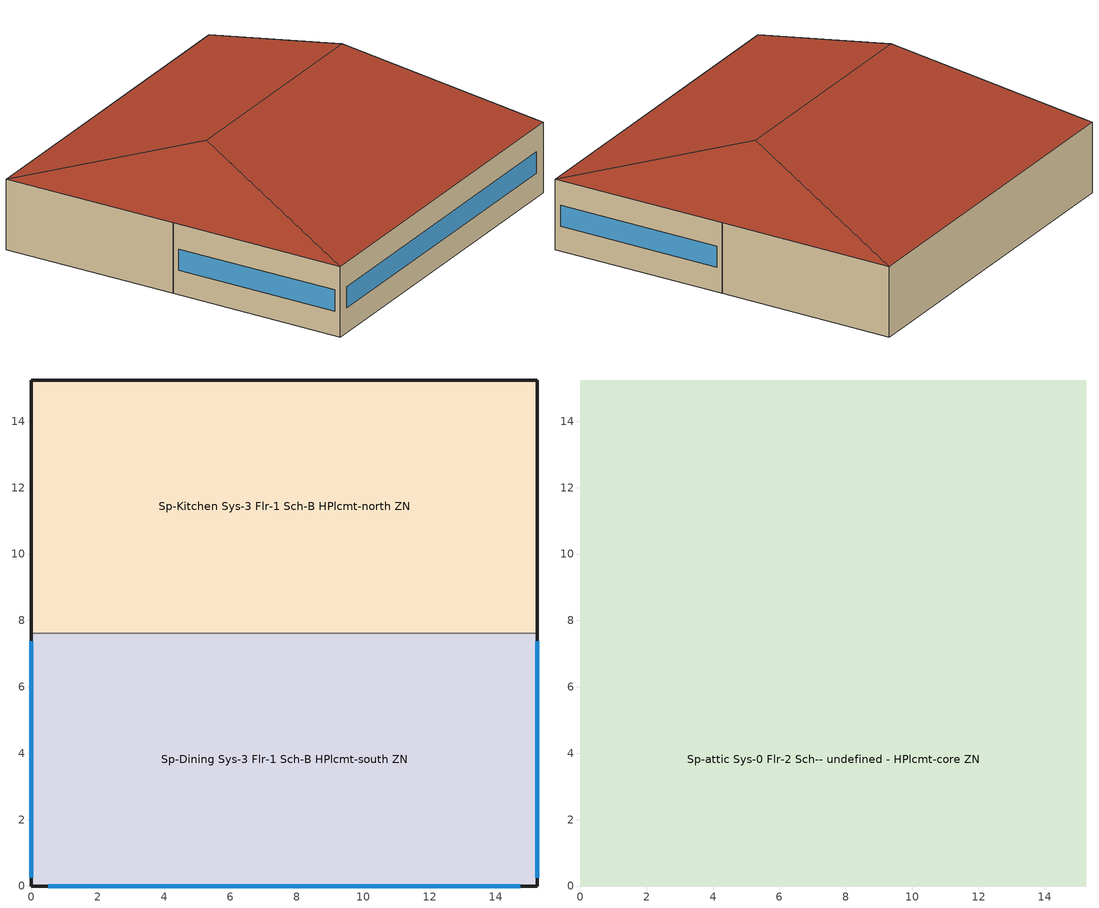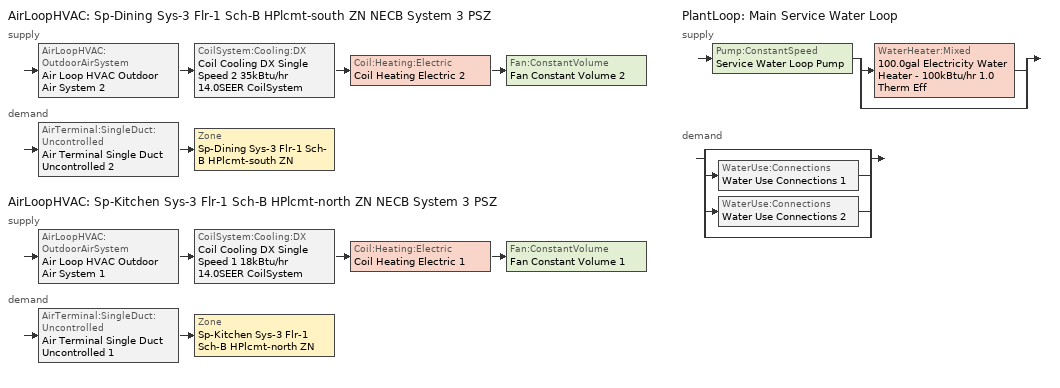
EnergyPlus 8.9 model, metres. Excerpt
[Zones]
Sp-Dining Sys-3 Flr-1 Sch-B HPlcmt-south ZN
 floor ground (Customized opaque construction {d66cdd75-a448-4f13-8029-b42368f1fdfd} to conductance of 0.757): 15.24,7.62 15.24,0 0,0 0,7.62 z0
 wall outside (Customized opaque construction {16ce6ed8-0e2f-417a-80aa-da3da08e90de} to conductance of 0.247): 0,7.62 0,0 15.24,0 15.24,7.62 z0:3.05
 wall to Sp-Kitchen Sys-3 Flr-1 Sch-B HPlcmt-north ZN (Typical Interior Wall): 15.24,7.62 0,7.62 z0:3.05
 window (Customized Fenestration: cond=0.220 tvis=0.220 tsol=0.232): 15.24,0.25 15.24,7.37 / 0.51,0 14.73,0 / 0,7.37 0,0.25 z1.07:1.98
Sp-Kitchen Sys-3 Flr-1 Sch-B HPlcmt-north ZN
 floor ground (Customized opaque construction {d66cdd75-a448-4f13-8029-b42368f1fdfd} to conductance of 0.757): 15.24,15.24 15.24,7.62 0,7.62 0,15.24 z0
 wall outside (Customized opaque construction {16ce6ed8-0e2f-417a-80aa-da3da08e90de} to conductance of 0.247): 15.24,7.62 15.24,15.24 0,15.24 0,7.62 z0:3.05
Sp-attic Sys-0 Flr-2 Sch-- undefined - HPlcmt-core ZN
 floor to Sp-Dining Sys-3 Flr-1 Sch-B HPlcmt-south ZN (Typical Interior Floor): 15.24,7.62 15.24,0 0,0 0,7.62 z3.05
 floor to Sp-Kitchen Sys-3 Flr-1 Sch-B HPlcmt-north ZN (Typical Interior Floor): 15.24,15.24 15.24,7.62 0,7.62 0,15.24 z3.05
 roof outside (Customized opaque construction {8ac9bd58-172b-43ee-83f1-e33e481ce6a1} to conductance of 0.183): 12.7,7.62,5.59 15.24,0,3.05 15.24,15.24,3.05; 12.7,7.62,5.59 15.24,15.24,3.05 0,15.24,3.05 2.54,7.62,5.59; 2.54,7.62,5.59 0,0,3.05 15.24,0,3.05 12.7,7.62,5.59; 2.54,7.62,5.59 0,15.24,3.05 0,0,3.05
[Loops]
AirLoopHVAC 'Sp-Dining Sys-3 Flr-1 Sch-B HPlcmt-south ZN NECB System 3 PSZ'
 supply: AirLoopHVAC:OutdoorAirSystem 'Air Loop HVAC Outdoor Air System 2' > CoilSystem:Cooling:DX 'Coil Cooling DX Single Speed 2 35kBtu/hr 14.0SEER CoilSystem' > Coil:Heating:Electric 'Coil Heating Electric 2' > Fan:ConstantVolume 'Fan Constant Volume 2'
 demand: AirTerminal:SingleDuct:Uncontrolled 'Air Terminal Single Duct Uncontrolled 2' > Zone 'Sp-Dining Sys-3 Flr-1 Sch-B HPlcmt-south ZN'
AirLoopHVAC 'Sp-Kitchen Sys-3 Flr-1 Sch-B HPlcmt-north ZN NECB System 3 PSZ'
 supply: AirLoopHVAC:OutdoorAirSystem 'Air Loop HVAC Outdoor Air System 1' > CoilSystem:Cooling:DX 'Coil Cooling DX Single Speed 1 18kBtu/hr 14.0SEER CoilSystem' > Coil:Heating:Electric 'Coil Heating Electric 1' > Fan:ConstantVolume 'Fan Constant Volume 1'
 demand: AirTerminal:SingleDuct:Uncontrolled 'Air Terminal Single Duct Uncontrolled 1' > Zone 'Sp-Kitchen Sys-3 Flr-1 Sch-B HPlcmt-north ZN'
PlantLoop 'Main Service Water Loop'
 supply: Pump:ConstantSpeed 'Service Water Loop Pump' > split
  | WaterHeater:Mixed '100.0gal Electricity Water Heater - 100kBtu/hr 1.0 Therm Eff'
  | bypass
 demand: split
  | bypass
  | WaterUse:Connections 'Water Use Connections 1'
  | WaterUse:Connections 'Water Use Connections 2'
  | bypass
[Building]
NECB 2011-QuickServiceRestaurant-NECB HDD Method-CAN_PQ_Montreal.Intl.AP.716270_CWEC.epw created: 2017-06-30 15:53:53 +0000: North Axis {deg}=0; Terrain=City; Loads Convergence Tolerance Value=0.04; Temperature Convergence Tolerance Value {deltaC}=0.2; Solar Distribution=FullInteriorAndExterior; Maximum Number of Warmup Days=25; Minimum Number of Warmup Days=6
[Site:Location]
Montreal-Trudeau Intl AP: Latitude {deg}=45.471; Longitude {deg}=-73.741; Time Zone {hr}=-5; Elevation {m}=36
[SizingPeriod:DesignDay] Day of Month=21; Dry-Bulb Temperature Range Modifier Type=DefaultMultipliers; Humidity Condition Type=Wetbulb; Barometric Pressure {Pa}=100893; Rain Indicator=No; Snow Indicator=No; Daylight Saving Time Indicator=No
Name | Month | Day Type | Maximum Dry-Bulb Temperature {C} | Daily Dry-Bulb Temperature Range {deltaC} | Wetbulb or DewPoint at Maximum Dry-Bulb {C} | Wind Speed {m/s} | Wind Direction {deg} | Solar Model Indicator | ASHRAE Clear Sky Optical Depth for Beam Irradiance (taub) | ASHRAE Clear Sky Optical Depth for Diffuse Irradiance (taud) | Sky Clearness
Montreal Int'l Ann Clg .4% Condns DB=>MWB | 7 | SummerDesignDay | 30 | 9.3 | 22.1 | 4.9 | 220 | ASHRAETau | 0.465 | 1.966
Montreal Int'l Ann Clg .4% Condns WB=>MDB | 7 | SummerDesignDay | 28.1 | 9.3 | 23.2 | 4.9 | 220 | ASHRAETau | 0.465 | 1.966
Montreal Int'l Ann Htg 99.6% Condns DB | 1 | WinterDesignDay | -23.7 | 0 | -23.7 | 3.9 | 260 | ASHRAEClearSky |  |  | 0
[Site:GroundTemperature:BuildingSurface]
19.527, 19.502, 19.536, 19.598, 20.002, 21.64, 22.225, 22.375, 21.449, 20.121, 19.802, 19.633
[Site:WaterMainsTemperature]
Calculation Method=Correlation; Annual Average Outdoor Air Temperature {C}=6.25; Maximum Difference In Monthly Average Outdoor Air Temperatures {deltaC}=30.2
[Material] Thermal Absorptance=0.9
Name | Roughness | Thickness {m} | Conductivity {W/m-K} | Density {kg/m3} | Specific Heat {J/kg-K} | Solar Absorptance | Visible Absorptance
1/2IN Gypsum 1 | Smooth | 0.0127 | 0.16 | 784.9 | 830 | 0.4 | 0.4
100mm Normalweight concrete floor | MediumSmooth | 0.1016 | 2.31 | 2322 | 832 | 0.7 | 0.7
1IN Stucco 1 | Smooth | 0.0253 | 0.6918 | 1858 | 837 | 0.7 | 0.92
6 in. Normalweight Concrete Floor 1 | MediumRough | 0.1524 | 2.31 | 2322 | 832 | 0.7 | 0.7
8IN CONCRETE HW RefBldg 1 | Rough | 0.2032 | 1.311 | 2240 | 836.8 | 0.7 | 0.7
G01 13mm gypsum board | Smooth | 0.0127 | 0.16 | 800 | 1090 | 0.7 | 0.5
Metal Roof Surface 1 | Smooth | 0.0008 | 45.28 | 7824 | 500 | 0.7 | 0.7
[Material:NoMass] Thermal Absorptance=0.9; Solar Absorptance=0.7
Name | Roughness | Thermal Resistance {m2-K/W} | Visible Absorptance
CP02 CARPET PAD | VeryRough | 0.21648 | 0.8
Typical Carpet Pad 2 | Smooth | 1.25503 | 0.8
Typical Insulation R-10.11 1 | Smooth | 3.77764 | 0.7
Typical Insulation R-19.63 1 | Smooth | 5.46446 | 0.7
[WindowMaterial:SimpleGlazingSystem]
Customized Fenestration:: cond=0.220 tvis=0.220 tsol=0.232: U-Factor {W/m2-K}=2.2; Solar Heat Gain Coefficient=0.6; Visible Transmittance=0.21
[Construction]
Customized Fenestration: cond=0.220 tvis=0.220 tsol=0.232: Customized Fenestration:: cond=0.220 tvis=0.220 tsol=0.232
Customized opaque construction {16ce6ed8-0e2f-417a-80aa-da3da08e90de} to conductance of 0.247: 1IN Stucco 1, 8IN CONCRETE HW RefBldg 1, Typical Insulation R-10.11 1, 1/2IN Gypsum 1
Customized opaque construction {8ac9bd58-172b-43ee-83f1-e33e481ce6a1} to conductance of 0.183: Metal Roof Surface 1, Typical Insulation R-19.63 1
Customized opaque construction {d66cdd75-a448-4f13-8029-b42368f1fdfd} to conductance of 0.757: 6 in. Normalweight Concrete Floor 1, Typical Carpet Pad 2
Typical Interior Floor: 100mm Normalweight concrete floor, CP02 CARPET PAD
Typical Interior Wall: G01 13mm gypsum board, G01 13mm gypsum board
[Zone]
Name | Part of Total Floor Area
Sp-attic Sys-0 Flr-2 Sch-- undefined - HPlcmt-core ZN | No
Sp-Dining Sys-3 Flr-1 Sch-B HPlcmt-south ZN; Sp-Kitchen Sys-3 Flr-1 Sch-B HPlcmt-north ZN | Yes
[ZoneInfiltration:DesignFlowRate] Schedule=Always On Discrete; Design Flow Rate Calculation Method=Flow/ExteriorArea; Flow per Exterior Surface Area {m3/s-m2}=0.00025; Constant Term Coefficient=0; Temperature Term Coefficient=0; Velocity Term Coefficient=0.224; Velocity Squared Term Coefficient=0
Name | Zone or ZoneList
attic Infiltration | Sp-attic Sys-0 Flr-2 Sch-- undefined - HPlcmt-core ZN
Dining Infiltration | Sp-Dining Sys-3 Flr-1 Sch-B HPlcmt-south ZN
Kitchen Infiltration | Sp-Kitchen Sys-3 Flr-1 Sch-B HPlcmt-north ZN
[DesignSpecification:OutdoorAir] Outdoor Air Method=Sum; Outdoor Air Flow per Person {m3/s-person}=0; Outdoor Air Flow per Zone {m3/s}=0; Outdoor Air Flow Air Changes per Hour {1/hr}=0
Name | Outdoor Air Flow per Zone Floor Area {m3/s-m2}
Space Function Dining - bar lounge/leisure Ventilation | 0.0035814
Space Function Food preparation Ventilation | 0.0013716
[DesignSpecification:ZoneAirDistribution] Zone Air Distribution Effectiveness in Cooling Mode=1; Zone Air Distribution Effectiveness in Heating Mode=1
Sp-Dining Sys-3 Flr-1 Sch-B HPlcmt-south ZN Design Spec Zone Air Dist; Sp-Kitchen Sys-3 Flr-1 Sch-B HPlcmt-north ZN Design Spec Zone Air Dist
[Sizing:Zone] Zone Cooling Design Supply Air Temperature Input Method=SupplyAirTemperature; Zone Cooling Design Supply Air Temperature {C}=13; Zone Cooling Design Supply Air Temperature Difference {deltaC}=11.11; Zone Heating Design Supply Air Temperature Input Method=SupplyAirTemperature; Zone Heating Design Supply Air Temperature {C}=43; Zone Heating Design Supply Air Temperature Difference {deltaC}=11.11; Zone Cooling Design Supply Air Humidity Ratio {kgWater/kgDryAir}=0.0085; Zone Heating Design Supply Air Humidity Ratio {kgWater/kgDryAir}=0.008; Zone Heating Sizing Factor=1.3; Zone Cooling Sizing Factor=1.1; Cooling Design Air Flow Method=DesignDay; Cooling Design Air Flow Rate {m3/s}=0; Cooling Minimum Air Flow per Zone Floor Area {m3/s-m2}=0.000762; Cooling Minimum Air Flow {m3/s}=0; Cooling Minimum Air Flow Fraction=0; Heating Design Air Flow Method=DesignDay; Heating Design Air Flow Rate {m3/s}=0; Heating Maximum Air Flow per Zone Floor Area {m3/s-m2}=0.002032; Heating Maximum Air Flow {m3/s}=0.141576; Heating Maximum Air Flow Fraction=0.3; Account for Dedicated Outdoor Air System=No
Name | Design Specification Outdoor Air Object | Design Specification Zone Air Distribution Object
Sp-Dining Sys-3 Flr-1 Sch-B HPlcmt-south ZN | Space Function Dining - bar lounge/leisure Ventilation | Sp-Dining Sys-3 Flr-1 Sch-B HPlcmt-south ZN Design Spec Zone Air Dist
Sp-Kitchen Sys-3 Flr-1 Sch-B HPlcmt-north ZN | Space Function Food preparation Ventilation | Sp-Kitchen Sys-3 Flr-1 Sch-B HPlcmt-north ZN Design Spec Zone Air Dist
[Sizing:System] Type of Load to Size On=Sensible; Design Outdoor Air Flow Rate {m3/s}=Autosize; Central Heating Maximum System Air Flow Ratio=1; Preheat Design Temperature {C}=7; Preheat Design Humidity Ratio {kgWater/kgDryAir}=0.008; Precool Design Temperature {C}=13; Precool Design Humidity Ratio {kgWater/kgDryAir}=0.008; Central Cooling Design Supply Air Temperature {C}=13; Central Heating Design Supply Air Temperature {C}=43; Type of Zone Sum to Use=NonCoincident; 100% Outdoor Air in Cooling=No; 100% Outdoor Air in Heating=No; Central Cooling Design Supply Air Humidity Ratio {kgWater/kgDryAir}=0.0085; Central Heating Design Supply Air Humidity Ratio {kgWater/kgDryAir}=0.008; Cooling Supply Air Flow Rate Method=DesignDay; Cooling Supply Air Flow Rate {m3/s}=0; Cooling Supply Air Flow Rate Per Floor Area {m3/s-m2}=0.00996765; Cooling Fraction of Autosized Cooling Supply Air Flow Rate=1; Cooling Supply Air Flow Rate Per Unit Cooling Capacity {m3/s-W}=3.94755e-05; Heating Supply Air Flow Rate Method=DesignDay; Heating Supply Air Flow Rate {m3/s}=0; Heating Supply Air Flow Rate Per Floor Area {m3/s-m2}=0.00996765; Heating Fraction of Autosized Heating Supply Air Flow Rate=1; Heating Fraction of Autosized Cooling Supply Air Flow Rate=1; Heating Supply Air Flow Rate Per Unit Heating Capacity {m3/s-W}=3.15882e-05; System Outdoor Air Method=ZoneSum; Zone Maximum Outdoor Air Fraction=1; Cooling Design Capacity Method=CoolingDesignCapacity; Cooling Design Capacity {W}=Autosize; Cooling Design Capacity Per Floor Area {W/m2}=234.7; Fraction of Autosized Cooling Design Capacity=1; Heating Design Capacity Method=HeatingDesignCapacity; Heating Design Capacity {W}=Autosize; Heating Design Capacity Per Floor Area {W/m2}=157; Fraction of Autosized Heating Design Capacity=1; Central Cooling Capacity Control Method=OnOff
Sp-Dining Sys-3 Flr-1 Sch-B HPlcmt-south ZN NECB System 3 PSZ; Sp-Kitchen Sys-3 Flr-1 Sch-B HPlcmt-north ZN NECB System 3 PSZ
[Sizing:Plant]
Main Service Water Loop: Loop Type=Heating; Design Loop Exit Temperature {C}=60; Loop Design Temperature Difference {deltaC}=5; Sizing Option=NonCoincident; Zone Timesteps in Averaging Window=1; Coincident Sizing Factor Mode=None
[ZoneControl:Thermostat]
Name | Zone or ZoneList | Control Type Schedule | Control 1
Sp-Dining Sys-3 Flr-1 Sch-B HPlcmt-south ZN Thermostat | Sp-Dining Sys-3 Flr-1 Sch-B HPlcmt-south ZN | Sp-Dining Sys-3 Flr-1 Sch-B HPlcmt-south ZN Thermostat Schedule | Space Function Dining - bar lounge/leisure Thermostat 2
Sp-Kitchen Sys-3 Flr-1 Sch-B HPlcmt-north ZN Thermostat | Sp-Kitchen Sys-3 Flr-1 Sch-B HPlcmt-north ZN | Sp-Kitchen Sys-3 Flr-1 Sch-B HPlcmt-north ZN Thermostat Schedule | Space Function Food preparation Thermostat 2
[ThermostatSetpoint:DualSetpoint] Heating Setpoint Temperature Schedule=NECB-B-Thermostat Setpoint-Heating; Cooling Setpoint Temperature Schedule=NECB-B-Thermostat Setpoint-Cooling
Space Function Dining - bar lounge/leisure Thermostat 2; Space Function Food preparation Thermostat 2
[ZoneHVAC:Baseboard:Convective:Electric] Availability Schedule=Always On Discrete; Heating Design Capacity {W}=Autosize; Efficiency=1
Zone HVAC Baseboard Convective Electric 2; Zone HVAC Baseboard Convective Electric 1
[AirTerminal:SingleDuct:Uncontrolled] Availability Schedule=Always On Discrete; Maximum Air Flow Rate {m3/s}=AutoSize
Air Terminal Single Duct Uncontrolled 2; Air Terminal Single Duct Uncontrolled 1
[Zone equipment]
Sp-Dining Sys-3 Flr-1 Sch-B HPlcmt-south ZN: Air Terminal Single Duct Uncontrolled 2, Zone HVAC Baseboard Convective Electric 2
Sp-Kitchen Sys-3 Flr-1 Sch-B HPlcmt-north ZN: Air Terminal Single Duct Uncontrolled 1, Zone HVAC Baseboard Convective Electric 1
[Fan:ConstantVolume] Fan Total Efficiency=0.39975; Pressure Rise {Pa}=640; Maximum Flow Rate {m3/s}=AutoSize; Motor Efficiency=0.615; Motor In Airstream Fraction=1
Name | Availability Schedule
Fan Constant Volume 2 | Sp-Dining Sys-3 Flr-1 Sch-B HPlcmt-south ZN NECB System 3 PSZ Occ Sch
Fan Constant Volume 1 | Always On Discrete
[Coil:Cooling:DX:SingleSpeed] Availability Schedule=Always On Discrete; Gross Rated Total Cooling Capacity {W}=Autosize; Gross Rated Sensible Heat Ratio=Autosize; Gross Rated Cooling COP {W/W}=3.8248; Rated Air Flow Rate {m3/s}=Autosize; Rated Evaporator Fan Power Per Volume Flow Rate {W/(m3/s)}=773.3; Condenser Type=AirCooled; Evaporative Condenser Effectiveness=0; Evaporative Condenser Air Flow Rate {m3/s}=Autosize; Evaporative Condenser Pump Rated Power Consumption {W}=Autosize; Crankcase Heater Capacity {W}=0; Maximum Outdoor Dry-Bulb Temperature for Crankcase Heater Operation {C}=0; Basin Heater Capacity {W/K}=0; Basin Heater Setpoint Temperature {C}=10
Name | Total Cooling Capacity Function of Temperature Curve | Total Cooling Capacity Function of Flow Fraction Curve | Energy Input Ratio Function of Temperature Curve | Energy Input Ratio Function of Flow Fraction Curve | Part Load Fraction Correlation Curve
Coil Cooling DX Single Speed 2 35kBtu/hr 14.0SEER | DXCOOL-NECB2011-REF-CAPFT 1 | DXCOOL-NECB2011-REF-CAPFFLOW 1 | DXCOOL-NECB2011-REF-COOLEIRFT 1 | DXCOOL-NECB2011-REF-COOLEIRFFLOW 1 | DXCOOL-NECB2011-REF-COOLPLFFPLR 1
Coil Cooling DX Single Speed 1 18kBtu/hr 14.0SEER | DXCOOL-NECB2011-REF-CAPFT | DXCOOL-NECB2011-REF-CAPFFLOW | DXCOOL-NECB2011-REF-COOLEIRFT | DXCOOL-NECB2011-REF-COOLEIRFFLOW | DXCOOL-NECB2011-REF-COOLPLFFPLR
[Coil:Heating:Electric] Availability Schedule=Always On Discrete; Efficiency=1; Nominal Capacity {W}=Autosize
Coil Heating Electric 2; Coil Heating Electric 1
[CoilSystem:Cooling:DX] Availability Schedule=Always On Discrete
Name | Cooling Coil
Coil Cooling DX Single Speed 2 35kBtu/hr 14.0SEER CoilSystem | Coil Cooling DX Single Speed 2 35kBtu/hr 14.0SEER
Coil Cooling DX Single Speed 1 18kBtu/hr 14.0SEER CoilSystem | Coil Cooling DX Single Speed 1 18kBtu/hr 14.0SEER
[Controller:OutdoorAir] Minimum Outdoor Air Flow Rate {m3/s}=0; Maximum Outdoor Air Flow Rate {m3/s}=Autosize; Economizer Control Type=NoEconomizer; Economizer Control Action Type=ModulateFlow; Economizer Maximum Limit Dry-Bulb Temperature {C}=28; Economizer Maximum Limit Enthalpy {J/kg}=64000; Economizer Minimum Limit Dry-Bulb Temperature {C}=-100; Lockout Type=NoLockout; Minimum Limit Type=FixedMinimum; High Humidity Control=No; Control High Indoor Humidity Based on Outdoor Humidity Ratio=Yes; Heat Recovery Bypass Control Type=BypassWhenWithinEconomizerLimits
Name | Minimum Outdoor Air Schedule | Mechanical Ventilation Controller
Controller Outdoor Air 2 | Sp-Dining Sys-3 Flr-1 Sch-B HPlcmt-south ZN NECB System 3 PSZ Occ Sch | Controller Mechanical Ventilation 2
Controller Outdoor Air 1 | Always On Discrete | Controller Mechanical Ventilation 1
[Controller:MechanicalVentilation] Demand Controlled Ventilation=No; System Outdoor Air Method=ZoneSum
Name | Availability Schedule | Zone 1 | Design Specification Outdoor Air Object Name 1 | Design Specification Zone Air Distribution Object Name 1
Controller Mechanical Ventilation 2 | Sp-Dining Sys-3 Flr-1 Sch-B HPlcmt-south ZN NECB System 3 PSZ Occ Sch | Sp-Dining Sys-3 Flr-1 Sch-B HPlcmt-south ZN | Space Function Dining - bar lounge/leisure Ventilation | Sp-Dining Sys-3 Flr-1 Sch-B HPlcmt-south ZN Design Spec Zone Air Dist
Controller Mechanical Ventilation 1 | Always On Discrete | Sp-Kitchen Sys-3 Flr-1 Sch-B HPlcmt-north ZN | Space Function Food preparation Ventilation | Sp-Kitchen Sys-3 Flr-1 Sch-B HPlcmt-north ZN Design Spec Zone Air Dist
[AirLoopHVAC] Design Supply Air Flow Rate {m3/s}=AutoSize
Sp-Dining Sys-3 Flr-1 Sch-B HPlcmt-south ZN NECB System 3 PSZ; Sp-Kitchen Sys-3 Flr-1 Sch-B HPlcmt-north ZN NECB System 3 PSZ
[Pump:ConstantSpeed]
Service Water Loop Pump: Design Flow Rate {m3/s}=Autosize; Design Pump Head {Pa}=0.001; Design Power Consumption {W}=Autosize; Motor Efficiency=0.7; Fraction of Motor Inefficiencies to Fluid Stream=0; Pump Control Type=Intermittent; Design Power Sizing Method=PowerPerFlowPerPressure; Design Electric Power per Unit Flow Rate {W/(m3/s)}=348701.1; Design Shaft Power per Unit Flow Rate per Unit Head {W/((m3/s)-Pa)}=1.28205
[WaterHeater:Mixed]
100.0gal Electricity Water Heater - 100kBtu/hr 1.0 Therm Eff: Tank Volume {m3}=0.378541; Setpoint Temperature Schedule=Service Water Loop Temp - 140F; Deadband Temperature Difference {deltaC}=2; Maximum Temperature Limit {C}=82.2222; Heater Control Type=Cycle; Heater Maximum Capacity {W}=29307.1; Heater Ignition Minimum Flow Rate {m3/s}=0; Heater Ignition Delay {s}=0; Heater Fuel Type=Electricity; Heater Thermal Efficiency=1; Off Cycle Parasitic Fuel Consumption Rate {W}=19.9992; Off Cycle Parasitic Fuel Type=Electricity; Off Cycle Parasitic Heat Fraction to Tank=0.8; On Cycle Parasitic Fuel Consumption Rate {W}=19.9992; On Cycle Parasitic Fuel Type=Electricity; On Cycle Parasitic Heat Fraction to Tank=0; Ambient Temperature Indicator=Schedule; Ambient Temperature Schedule=Water Heater Ambient Temp Schedule - 70F; Off Cycle Loss Coefficient to Ambient Temperature {W/K}=2.78836; Off Cycle Loss Fraction to Zone=1; On Cycle Loss Coefficient to Ambient Temperature {W/K}=2.78836; On Cycle Loss Fraction to Zone=1; Use Side Effectiveness=1; Source Side Effectiveness=1; Use Side Design Flow Rate {m3/s}=Autosize; Source Side Design Flow Rate {m3/s}=Autosize; Indirect Water Heating Recovery Time {hr}=1.5; Source Side Flow Control Mode=IndirectHeatPrimarySetpoint
[PlantLoop]
Main Service Water Loop: Fluid Type=Water; Plant Equipment Operation Scheme=Main Service Water Loop Operation Schemes; Maximum Loop Temperature {C}=60; Minimum Loop Temperature {C}=10; Maximum Loop Flow Rate {m3/s}=Autosize; Minimum Loop Flow Rate {m3/s}=0; Plant Loop Volume {m3}=Autocalculate; Load Distribution Scheme=Optimal; Plant Loop Demand Calculation Scheme=SingleSetpoint
[PlantEquipmentList]
Main Service Water Loop Heating Equipment List: 100.0gal Electricity Water Heater - 100kBtu/hr 1.0 Therm Eff
[PlantEquipmentOperation:HeatingLoad]
Main Service Water Loop Heating Operation Scheme: Load Range 1 Lower Limit {W}=0; Load Range 1 Upper Limit {W}=1000000000; Range 1 Equipment List=Main Service Water Loop Heating Equipment List
[PlantEquipmentOperationSchemes]
Main Service Water Loop Operation Schemes: Control Scheme 1=Main Service Water Loop Heating Operation Scheme; Control Scheme 1 Schedule=Always On Discrete
[AvailabilityManager:Scheduled] Schedule=Always On Discrete
Air Loop HVAC Outdoor Air System 2 Availability Manager; Sp-Kitchen Sys-3 Flr-1 Sch-B HPlcmt-north ZN NECB System 3 PSZ Availability Manager; Air Loop HVAC Outdoor Air System 1 Availability Manager
[AvailabilityManager:NightCycle]
Availability Manager Night Cycle 1: Applicability Schedule=Always On Discrete; Fan Schedule=Sp-Dining Sys-3 Flr-1 Sch-B HPlcmt-south ZN NECB System 3 PSZ Occ Sch; Control Type=CycleOnAny; Thermostat Tolerance {deltaC}=1; Cycling Run Time Control Type=FixedRunTime; Cycling Run Time {s}=3600
[SetpointManager:Scheduled]
Service hot water setpoint manager: Control Variable=Temperature; Schedule=Service Water Loop Temp - 140F
[SetpointManager:SingleZone:Reheat] Control Variable=Temperature; Minimum Supply Air Temperature {C}=13; Maximum Supply Air Temperature {C}=43
Name | Control Zone
Setpoint Manager Single Zone Reheat 2 | Sp-Dining Sys-3 Flr-1 Sch-B HPlcmt-south ZN
Setpoint Manager Single Zone Reheat 1 | Sp-Kitchen Sys-3 Flr-1 Sch-B HPlcmt-north ZN
[SetpointManager:MixedAir] Control Variable=Temperature
Node 24 OS Default SPM; Node 23 OS Default SPM; Node 22 OS Default SPM; Node 13 OS Default SPM; Node 12 OS Default SPM; Node 11 OS Default SPM
[WaterUse:Equipment] Flow Rate Fraction Schedule=NECB-B-Service Water Heating
Name | Peak Flow Rate {m3/s} | Target Temperature Schedule | Zone | Sensible Fraction Schedule | Latent Fraction Schedule
Dining Service Water Use 0.09gal/min | 5.61823e-06 | Schedule Ruleset 5 | Sp-Dining Sys-3 Flr-1 Sch-B HPlcmt-south ZN | Schedule Ruleset 3 | Schedule Ruleset 4
Kitchen Service Water Use 0.06gal/min | 3.74646e-06 | Schedule Ruleset 8 | Sp-Kitchen Sys-3 Flr-1 Sch-B HPlcmt-north ZN | Schedule Ruleset 6 | Schedule Ruleset 7
[WaterUse:Connections]
Name | Water Use Equipment 1
Water Use Connections 1 | Dining Service Water Use 0.09gal/min
Water Use Connections 2 | Kitchen Service Water Use 0.06gal/min
[Schedule:Day:Interval]
NECB-B-Thermostat Setpoint-Heating Sun|Hol Day: No, 01:00, 18, 02:00, 22, 09:00, 18, 10:00, 20, 23:00, 22, 24:00, 18
NECB-B-Thermostat Setpoint-Heating Default|Wkdy Day; NECB-B-Thermostat Setpoint-Heating Sat Day; NECB-B-Thermostat Setpoint-Heating Default: No, 02:00, 22, 08:00, 18, 09:00, 20, 24:00, 22
NECB-B-Thermostat Setpoint-Cooling Sun|Hol Day: No, 09:00, 35, 23:00, 24, 24:00, 35
NECB-B-Thermostat Setpoint-Cooling Default|Wkdy Day; NECB-B-Thermostat Setpoint-Cooling Sat Day; NECB-B-Thermostat Setpoint-Cooling Default: No, 01:00, 24, 08:00, 35, 24:00, 24
Sp-Dining Sys-3 Flr-1 Sch-B HPlcmt-south ZN NECB System 3 PSZ Occ Sch Sunday: No, 01:00, 0, 02:00, 1, 11:00, 0, 23:00, 1, 24:00, 0
Sp-Dining Sys-3 Flr-1 Sch-B HPlcmt-south ZN NECB System 3 PSZ Occ Sch Monday; Sp-Dining Sys-3 Flr-1 Sch-B HPlcmt-south ZN NECB System 3 PSZ Occ Sch Tuesday; Sp-Dining Sys-3 Flr-1 Sch-B HPlcmt-south ZN NECB System 3 PSZ Occ Sch Wednesday; Sp-Dining Sys-3 Flr-1 Sch-B HPlcmt-south ZN NECB System 3 PSZ Occ Sch Thursday; Sp-Dining Sys-3 Flr-1 Sch-B HPlcmt-south ZN NECB System 3 PSZ Occ Sch Friday: No, 01:00, 1, 10:00, 0, 24:00, 1
Sp-Dining Sys-3 Flr-1 Sch-B HPlcmt-south ZN NECB System 3 PSZ Occ Sch Saturday: No, 02:00, 1, 10:00, 0, 24:00, 1
Sp-Dining Sys-3 Flr-1 Sch-B HPlcmt-south ZN NECB System 3 PSZ Occ Sch Default; Sp-Dining Sys-3 Flr-1 Sch-B HPlcmt-south ZN NECB System 3 PSZ Occ Sch Summer Design Day; Sp-Dining Sys-3 Flr-1 Sch-B HPlcmt-south ZN NECB System 3 PSZ Occ Sch Winter Design Day: No, 24:00, 1
NECB-B-Service Water Heating Default; NECB-B-Service Water Heating Default|Wkdy Day: No, 01:00, 0.6, 02:00, 0.5, 09:00, 0.05, 11:00, 0.7, 12:00, 0.4, 13:00, 0.5, 15:00, 0.6, 16:00, 0.4, 18:00, 0.3, 19:00, 0.4, 20:00, 0.5, 22:00, 0.8, 24:00, 0.9
NECB-B-Service Water Heating Sat Day: No, 01:00, 0.7, 02:00, 0.6, 09:00, 0.05, 11:00, 0.7, 12:00, 0.4, 13:00, 0.5, 15:00, 0.6, 16:00, 0.4, 18:00, 0.3, 19:00, 0.4, 20:00, 0.5, 22:00, 0.8, 24:00, 0.9
NECB-B-Service Water Heating Sun|Hol Day: No, 01:00, 0.5, 02:00, 0.6, 09:00, 0.05, 11:00, 0.7, 12:00, 0.4, 13:00, 0.5, 15:00, 0.6, 16:00, 0.4, 18:00, 0.3, 19:00, 0.4, 20:00, 0.5, 22:00, 0.8, 24:00, 0.5
Schedule Day 10; Schedule Day 7; Service Water Loop Temp - 140F Default: No, 24:00, 60
Schedule Day 5; Schedule Day 8: No, 24:00, 0.2
Schedule Day 6; Schedule Day 9: No, 24:00, 0.05
Water Heater Ambient Temp Schedule - 70F Default: No, 24:00, 21.1111
[Schedule:Week:Daily]
Schedule:Week:Daily {77b380e8-ff5c-4da4-9c2e-f7a89c5f9772}: NECB-B-Thermostat Setpoint-Heating Sun|Hol Day, NECB-B-Thermostat Setpoint-Heating Default|Wkdy Day, NECB-B-Thermostat Setpoint-Heating Default|Wkdy Day, NECB-B-Thermostat Setpoint-Heating Default|Wkdy Day, NECB-B-Thermostat Setpoint-Heating Default|Wkdy Day, NECB-B-Thermostat Setpoint-Heating Default|Wkdy Day, NECB-B-Thermostat Setpoint-Heating Sat Day, NECB-B-Thermostat Setpoint-Heating Default, NECB-B-Thermostat Setpoint-Heating Default, NECB-B-Thermostat Setpoint-Heating Default, NECB-B-Thermostat Setpoint-Heating Default, NECB-B-Thermostat Setpoint-Heating Default
Schedule:Week:Daily {735a4932-6897-4ac0-bce4-6377a14968c0}: NECB-B-Thermostat Setpoint-Cooling Sun|Hol Day, NECB-B-Thermostat Setpoint-Cooling Default|Wkdy Day, NECB-B-Thermostat Setpoint-Cooling Default|Wkdy Day, NECB-B-Thermostat Setpoint-Cooling Default|Wkdy Day, NECB-B-Thermostat Setpoint-Cooling Default|Wkdy Day, NECB-B-Thermostat Setpoint-Cooling Default|Wkdy Day, NECB-B-Thermostat Setpoint-Cooling Sat Day, NECB-B-Thermostat Setpoint-Cooling Default, NECB-B-Thermostat Setpoint-Cooling Default, NECB-B-Thermostat Setpoint-Cooling Default, NECB-B-Thermostat Setpoint-Cooling Default, NECB-B-Thermostat Setpoint-Cooling Default
Schedule:Week:Daily {e8542ea9-cfca-4b7d-9c16-df1ec3812810}: Sp-Dining Sys-3 Flr-1 Sch-B HPlcmt-south ZN NECB System 3 PSZ Occ Sch Sunday, Sp-Dining Sys-3 Flr-1 Sch-B HPlcmt-south ZN NECB System 3 PSZ Occ Sch Monday, Sp-Dining Sys-3 Flr-1 Sch-B HPlcmt-south ZN NECB System 3 PSZ Occ Sch Tuesday, Sp-Dining Sys-3 Flr-1 Sch-B HPlcmt-south ZN NECB System 3 PSZ Occ Sch Wednesday, Sp-Dining Sys-3 Flr-1 Sch-B HPlcmt-south ZN NECB System 3 PSZ Occ Sch Thursday, Sp-Dining Sys-3 Flr-1 Sch-B HPlcmt-south ZN NECB System 3 PSZ Occ Sch Friday, Sp-Dining Sys-3 Flr-1 Sch-B HPlcmt-south ZN NECB System 3 PSZ Occ Sch Saturday, Sp-Dining Sys-3 Flr-1 Sch-B HPlcmt-south ZN NECB System 3 PSZ Occ Sch Default, Sp-Dining Sys-3 Flr-1 Sch-B HPlcmt-south ZN NECB System 3 PSZ Occ Sch Summer Design Day, Sp-Dining Sys-3 Flr-1 Sch-B HPlcmt-south ZN NECB System 3 PSZ Occ Sch Winter Design Day, Sp-Dining Sys-3 Flr-1 Sch-B HPlcmt-south ZN NECB System 3 PSZ Occ Sch Default, Sp-Dining Sys-3 Flr-1 Sch-B HPlcmt-south ZN NECB System 3 PSZ Occ Sch Default
Schedule:Week:Daily {da9f6054-11e5-4bb8-ae54-4a9532d4d989}: NECB-B-Service Water Heating Sun|Hol Day, NECB-B-Service Water Heating Default|Wkdy Day, NECB-B-Service Water Heating Default|Wkdy Day, NECB-B-Service Water Heating Default|Wkdy Day, NECB-B-Service Water Heating Default|Wkdy Day, NECB-B-Service Water Heating Default|Wkdy Day, NECB-B-Service Water Heating Sat Day, NECB-B-Service Water Heating Default, NECB-B-Service Water Heating Default, NECB-B-Service Water Heating Default, NECB-B-Service Water Heating Default, NECB-B-Service Water Heating Default
Schedule:Week:Daily {f4e7aa13-e89a-4629-a9c1-127ab11bb35f}: Schedule Day 5, Schedule Day 5, Schedule Day 5, Schedule Day 5, Schedule Day 5, Schedule Day 5, Schedule Day 5, Schedule Day 5, Schedule Day 5, Schedule Day 5, Schedule Day 5, Schedule Day 5
Schedule:Week:Daily {3cdcb222-89dc-4091-85ed-5e4ce788cf88}: Schedule Day 6, Schedule Day 6, Schedule Day 6, Schedule Day 6, Schedule Day 6, Schedule Day 6, Schedule Day 6, Schedule Day 6, Schedule Day 6, Schedule Day 6, Schedule Day 6, Schedule Day 6
Schedule:Week:Daily {7ae2a379-8266-47cc-8b4d-643f5dc44432}: Schedule Day 7, Schedule Day 7, Schedule Day 7, Schedule Day 7, Schedule Day 7, Schedule Day 7, Schedule Day 7, Schedule Day 7, Schedule Day 7, Schedule Day 7, Schedule Day 7, Schedule Day 7
Schedule:Week:Daily {9b4db8fd-2a65-4503-9be0-a3a04b444b2a}: Schedule Day 8, Schedule Day 8, Schedule Day 8, Schedule Day 8, Schedule Day 8, Schedule Day 8, Schedule Day 8, Schedule Day 8, Schedule Day 8, Schedule Day 8, Schedule Day 8, Schedule Day 8
Schedule:Week:Daily {b7755118-ccd2-417d-99be-bbf9a47650cd}: Schedule Day 9, Schedule Day 9, Schedule Day 9, Schedule Day 9, Schedule Day 9, Schedule Day 9, Schedule Day 9, Schedule Day 9, Schedule Day 9, Schedule Day 9, Schedule Day 9, Schedule Day 9
Schedule:Week:Daily {e1daacf8-e098-4e56-9719-07e2668abb34}: Schedule Day 10, Schedule Day 10, Schedule Day 10, Schedule Day 10, Schedule Day 10, Schedule Day 10, Schedule Day 10, Schedule Day 10, Schedule Day 10, Schedule Day 10, Schedule Day 10, Schedule Day 10
Schedule:Week:Daily {0dd91f60-2804-4f9c-940b-042b985d3ca8}: Service Water Loop Temp - 140F Default, Service Water Loop Temp - 140F Default, Service Water Loop Temp - 140F Default, Service Water Loop Temp - 140F Default, Service Water Loop Temp - 140F Default, Service Water Loop Temp - 140F Default, Service Water Loop Temp - 140F Default, Service Water Loop Temp - 140F Default, Service Water Loop Temp - 140F Default, Service Water Loop Temp - 140F Default, Service Water Loop Temp - 140F Default, Service Water Loop Temp - 140F Default
Schedule:Week:Daily {7baf53f8-802a-431a-a75a-a79f2218ed95}: Water Heater Ambient Temp Schedule - 70F Default, Water Heater Ambient Temp Schedule - 70F Default, Water Heater Ambient Temp Schedule - 70F Default, Water Heater Ambient Temp Schedule - 70F Default, Water Heater Ambient Temp Schedule - 70F Default, Water Heater Ambient Temp Schedule - 70F Default, Water Heater Ambient Temp Schedule - 70F Default, Water Heater Ambient Temp Schedule - 70F Default, Water Heater Ambient Temp Schedule - 70F Default, Water Heater Ambient Temp Schedule - 70F Default, Water Heater Ambient Temp Schedule - 70F Default, Water Heater Ambient Temp Schedule - 70F Default
[Schedule:Year]
NECB-B-Thermostat Setpoint-Heating: Schedule:Week:Daily {77b380e8-ff5c-4da4-9c2e-f7a89c5f9772}, 1, 1, 12, 31
NECB-B-Thermostat Setpoint-Cooling: Schedule:Week:Daily {735a4932-6897-4ac0-bce4-6377a14968c0}, 1, 1, 12, 31
Sp-Dining Sys-3 Flr-1 Sch-B HPlcmt-south ZN NECB System 3 PSZ Occ Sch: Schedule:Week:Daily {e8542ea9-cfca-4b7d-9c16-df1ec3812810}, 1, 1, 12, 31
NECB-B-Service Water Heating: Schedule:Week:Daily {da9f6054-11e5-4bb8-ae54-4a9532d4d989}, 1, 1, 12, 31
Schedule Ruleset 3: Schedule:Week:Daily {f4e7aa13-e89a-4629-a9c1-127ab11bb35f}, 1, 1, 12, 31
Schedule Ruleset 4: Schedule:Week:Daily {3cdcb222-89dc-4091-85ed-5e4ce788cf88}, 1, 1, 12, 31
Schedule Ruleset 5: Schedule:Week:Daily {7ae2a379-8266-47cc-8b4d-643f5dc44432}, 1, 1, 12, 31
Schedule Ruleset 6: Schedule:Week:Daily {9b4db8fd-2a65-4503-9be0-a3a04b444b2a}, 1, 1, 12, 31
Schedule Ruleset 7: Schedule:Week:Daily {b7755118-ccd2-417d-99be-bbf9a47650cd}, 1, 1, 12, 31
Schedule Ruleset 8: Schedule:Week:Daily {e1daacf8-e098-4e56-9719-07e2668abb34}, 1, 1, 12, 31
Service Water Loop Temp - 140F: Schedule:Week:Daily {0dd91f60-2804-4f9c-940b-042b985d3ca8}, 1, 1, 12, 31
Water Heater Ambient Temp Schedule - 70F: Schedule:Week:Daily {7baf53f8-802a-431a-a75a-a79f2218ed95}, 1, 1, 12, 31
[Schedule:Compact]
Sp-Dining Sys-3 Flr-1 Sch-B HPlcmt-south ZN Thermostat Schedule; Sp-Kitchen Sys-3 Flr-1 Sch-B HPlcmt-north ZN Thermostat Schedule: Through: 12/31, For: AllDays, Until: 24:00, 4
[Schedule:Constant]
Always On Discrete: Hourly Value=1
[Curve:Quadratic] Coefficient1 Constant=1; Coefficient2 x=0; Coefficient3 x**2=0; Minimum Value of x=0; Maximum Value of x=1
DXCOOL-NECB2011-REF-CAPFFLOW 1; DXCOOL-NECB2011-REF-COOLEIRFFLOW 1; DXCOOL-NECB2011-REF-CAPFFLOW; DXCOOL-NECB2011-REF-COOLEIRFFLOW
[Curve:Cubic] Coefficient1 Constant=0.0277; Coefficient2 x=4.9151; Coefficient3 x**2=-8.184; Coefficient4 x**3=4.2702; Minimum Value of x=0.7; Maximum Value of x=1
DXCOOL-NECB2011-REF-COOLPLFFPLR 1; DXCOOL-NECB2011-REF-COOLPLFFPLR
[Curve:Biquadratic] Minimum Value of x=13; Maximum Value of x=24; Minimum Value of y=24; Maximum Value of y=46
Name | Coefficient1 Constant | Coefficient2 x | Coefficient3 x**2 | Coefficient4 y | Coefficient5 y**2 | Coefficient6 x*y
DXCOOL-NECB2011-REF-CAPFT 1; DXCOOL-NECB2011-REF-CAPFT | 0.867905 | 0.0142459 | 0.00055436 | -0.0075575 | 3.3e-005 | -0.0001918
DXCOOL-NECB2011-REF-COOLEIRFT 1; DXCOOL-NECB2011-REF-COOLEIRFT | 0.116936 | 0.0284933 | -0.0004112 | 0.0214108 | 0.00016103 | -0.0006791
